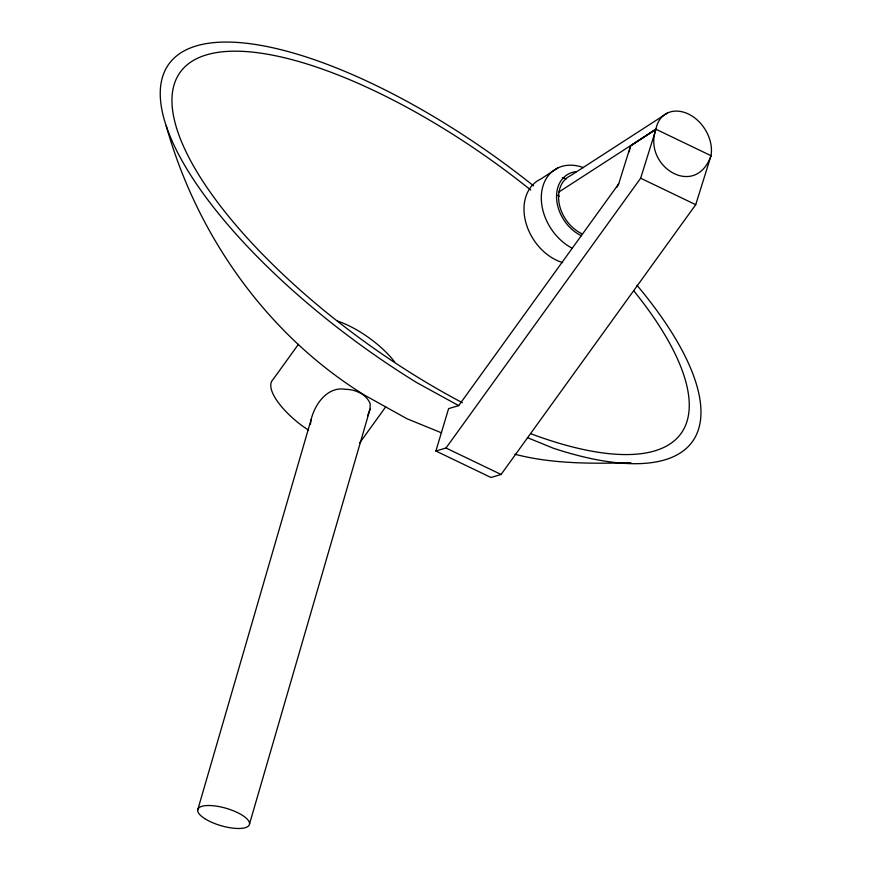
<?xml version="1.0" encoding="UTF-8"?>
<svg xmlns="http://www.w3.org/2000/svg" width="872" height="872" viewBox="0 0 872 872"><rect width="100%" height="100%" fill="white"/><g stroke="black" fill="none" stroke-linecap="round" stroke-linejoin="round"><path stroke-width="1.31" d="M249.534 823.92L370.044 409.142L370.186 403.758C366.393 394.1 355.253 389.37 345.432 389.315C327.556 386.089 314.792 404.216 311.108 419.606L197.672 810.066M310.377 424.566L311.108 419.606M630.663 145.602L630.609 145.864A35.153 30.16 75.7 0 0 629.29 151.804M435.891 451.031L446.006 448.012L640.648 178.215L655.951 129.241L630.587 145.853L618.717 183.829L458.694 405.622L448.59 408.641L435.891 451.031L490.98 477.485L501.084 474.466L695.725 204.68L711.029 155.707L655.951 129.241C642.413 165.942 695.311 199.688 711.029 155.707A33.616 25.244 57.1 0 0 688.4 114.014A33.616 25.244 57.1 0 0 655.951 129.241L559.007 191.927M367.646 415.726L370.044 409.142M616.744 187.382L618.717 183.829M298.388 344.375L272.969 379.593A53.792 19.282 35.8 0 0 301.941 425.656L308.601 430.212M359.493 443.205L385.697 406.886M655.951 129.241L630.587 145.853M558.047 167.838L540.727 179.076A47.023 35.305 57.1 0 0 525.718 222.033A47.023 35.305 57.1 0 0 562.625 262.592M667.483 113L570.539 175.675A33.616 25.244 57.1 0 0 559.225 203.83A33.616 25.244 57.1 0 0 581.635 233.62M630.903 462.727C592.099 463.697 552.761 464.089 514.905 454.247M527.44 437.657L553.513 448.295A322.738 115.682 35.8 0 0 637.04 285.34M441.613 432.883L406.941 418.734L364.213 394.951C266.974 334.663 196.919 235.429 166.225 125.851M640.648 178.215L695.725 204.68M446.006 448.012L501.084 474.466M458.694 405.622L416.663 382.557A322.738 115.682 35.8 0 1 166.846 67.133A322.738 115.682 35.8 0 1 533.5 185.791M633.791 290.845A308.764 110.679 35.8 0 1 531.419 433.951M462.378 402.701A308.764 110.679 35.8 0 1 174.4 83.788A308.764 110.679 35.8 0 1 530.743 190.042M562.32 177.648A47.023 35.305 57.1 0 1 566.179 178.88M581.275 235.691A36.068 27.087 57.1 0 1 556.641 199.35A36.068 27.087 57.1 0 1 576.327 171.62M572.468 248.378A47.055 35.338 57.1 0 1 541.686 191.971A47.055 35.338 57.1 0 1 583.51 167.653M556.925 195.241A33.561 25.201 57.1 0 1 559.355 196.167M337.442 321.038A53.792 19.282 35.8 0 1 394.656 361.935M204.658 818.579A26.89 9.069 16.2 0 0 248.433 826.057A26.89 9.069 16.2 0 0 217.717 806.338A26.89 9.069 16.2 0 0 204.658 818.579"/></g></svg>
